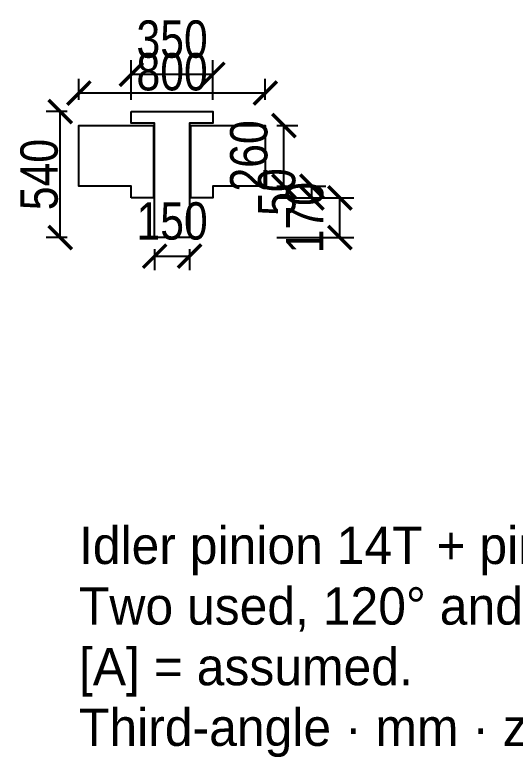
# Model space of a CAD drawing. Header units: millimetres. Extents: x -7 to 110, y -22 to 35.
# Drawn here: x -6.75 to 14.72, y -22.28 to 9.55 of the extents above; entities that cross this region are included whole.
import ezdxf

# ---------------------------------------------------------------- set-up
doc = ezdxf.new("R2010")
doc.units = ezdxf.units.MM
for name, color, linetype in [('DIMS', 3, 'CONTINUOUS'), ('TEXT', 7, 'CONTINUOUS'), ('VISIBLE', 7, 'CONTINUOUS')]:
    doc.layers.add(name, color=color, linetype=linetype)
doc.styles.add('OpenSansCondensed-Light', font='OpenSansCondensed-Light.ttf')
doc.dimstyles.new('EZDXF', dxfattribs={"dimtxt": 0.25, "dimasz": 0.175, "dimexe": 0.375, "dimexo": 0.125, "dimgap": 0.1, "dimtad": 1, "dimlfac": 100, "dimzin": 12, "dimdsep": 46, "dimtxsty": 'OpenSansCondensed-Light', "dimblk": 'ARCHTICK', "dimcen": 2.5, "dimazin": 3, "dimtfac": 0.5, "dimtmove": 2, "dimatfit": 3})

# ---------------------------------------------------------------- blocks, each defined once
blk = doc.blocks.new('_ARCHTICK')
at = {"color": 0, "linetype": 'BYBLOCK', "const_width": 0.15}
blk.add_lwpolyline([(-0.5, -0.5), (0.5, 0.5)], dxfattribs=at)

msp = doc.modelspace()

# ---------------------------------------------------------------- linework, layer by layer
at = {"layer": 'VISIBLE'}
for points in [[(-1.75, 5.4), (1.75, 5.4), (1.75, 4.9), (0.75, 4.9), (0.75, 0), (-0.75, 0), (-0.75, 4.9), (-1.75, 4.9), (-1.75, 5.4)], [(-1.75, 1.7), (-1.75, 2.2), (-3.99779, 2.2), (-3.99779, 4.8), (-0.8, 4.8), (-0.8, 1.7), (-1.75, 1.7)], [(3.99779, 2.2), (1.75, 2.2), (1.75, 1.7), (0.8, 1.7), (0.8, 4.8), (3.99779, 4.8), (3.99779, 2.2)]]:
    msp.add_lwpolyline(points, dxfattribs=at)

# ---------------------------------------------------------------- texts
at = {"layer": 'TEXT'}
for s, p in [('Idler pinion 14T + pin — v0.4, 2026-10-31', (-3.99779, -14)), ('Two used, 120° and 240° from the encoder pinion, in the 90T bottom ring.', (-3.99779, -16.6)), ('[A] = assumed.', (-3.99779, -19.2)), ('Third-angle · mm · z-up: top view above, section A-A front', (-3.99779, -21.8))]:
    msp.add_text(s, height=1.6, dxfattribs=at).set_placement(p)

# ---------------------------------------------------------------- dimensions: what is measured, and where the dimension line sits
at = {"layer": 'DIMS'}
for base, p1, p2 in [((-1.75, 7), (-1.75, 5.4), (1.75, 5.4)), ((-4, 6.2), (-4, 5.4), (4, 5.4)), ((-0.75, -0.8), (-0.75, 0), (0.75, 0))]:
    msp.add_linear_dim(base=base, p1=p1, p2=p2, dimstyle='EZDXF', override={"dimtxt": 1.6, "dimasz": 1, "dimexe": 0.6, "dimexo": 0.5, "dimdec": 2}, dxfattribs=at).render()
for base, p1, p2 in [((-4.8, 0), (-4, 0), (-4, 5.4)), ((4.8, 2.2), (4, 2.2), (4, 4.8)), ((6, 1.7), (4, 1.7), (4, 2.2)), ((7.2, 0), (4, 0), (4, 1.7))]:
    msp.add_linear_dim(base=base, p1=p1, p2=p2, angle=90, dimstyle='EZDXF', override={"dimtxt": 1.6, "dimasz": 1, "dimexe": 0.6, "dimexo": 0.5, "dimdec": 2}, dxfattribs=at).render()

doc.saveas('drawing.dxf')
